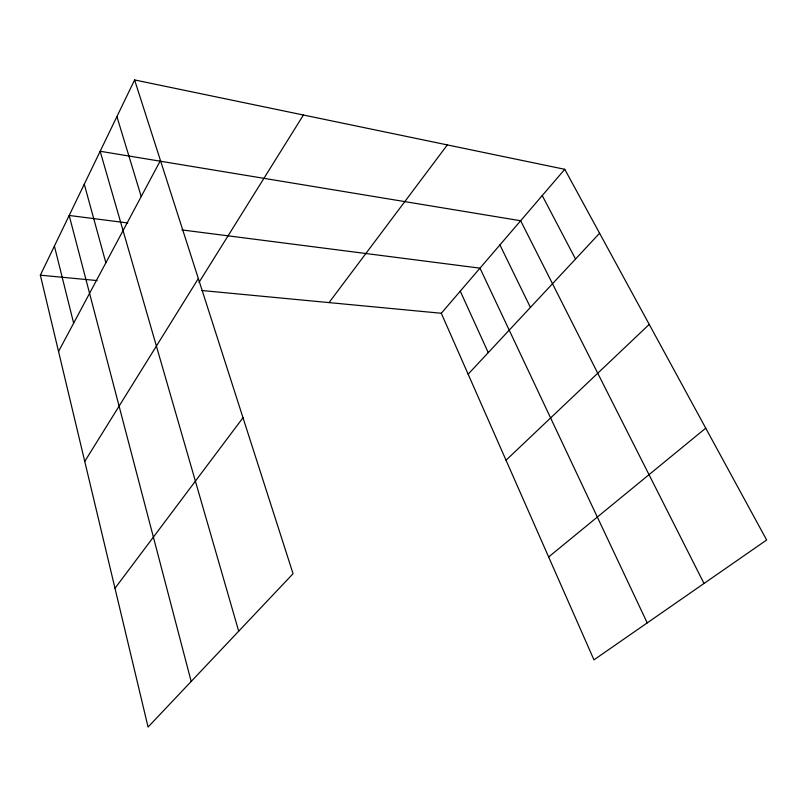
<?xml version="1.0" encoding="UTF-8"?>
<svg xmlns="http://www.w3.org/2000/svg" width="807" height="807" viewBox="0 0 807 807"><rect width="100%" height="100%" fill="white"/><g stroke="black" fill="none" stroke-linecap="round" stroke-linejoin="round"><path stroke-width="1.21" d="M134.598 79.943L293.062 573.706L148.074 727.057L40.35 275.177L134.598 79.943L564.769 169.309L766.65 540.004L593.962 659.854L441.298 313.267L201.851 290.52M58.538 351.479L160.452 160.512M84.755 461.422L198.34 278.566M198.986 282.43L303.422 115.018M329.034 302.605L447.33 144.917M114.987 588.273L242.998 417.713M441.298 313.267L564.769 169.309M468.141 374.196L599.591 233.243M506.029 460.232L649.232 324.394M548.649 556.971L705.742 428.164M40.35 275.177L97.122 280.574M127.768 222.974L69.18 215.459L191.178 681.471M181.918 229.914L479.994 268.156L647.214 622.893M542.254 195.566L575.532 259.037M704.017 583.471L520.656 220.745L100.159 151.272L238.701 631.195M499.916 244.925L530.411 307.427M460.262 291.156L488.255 352.629M116.914 116.571L141.225 196.535M84.271 184.188L105.858 262.8M54.402 246.064L73.649 323.163"/></g></svg>
